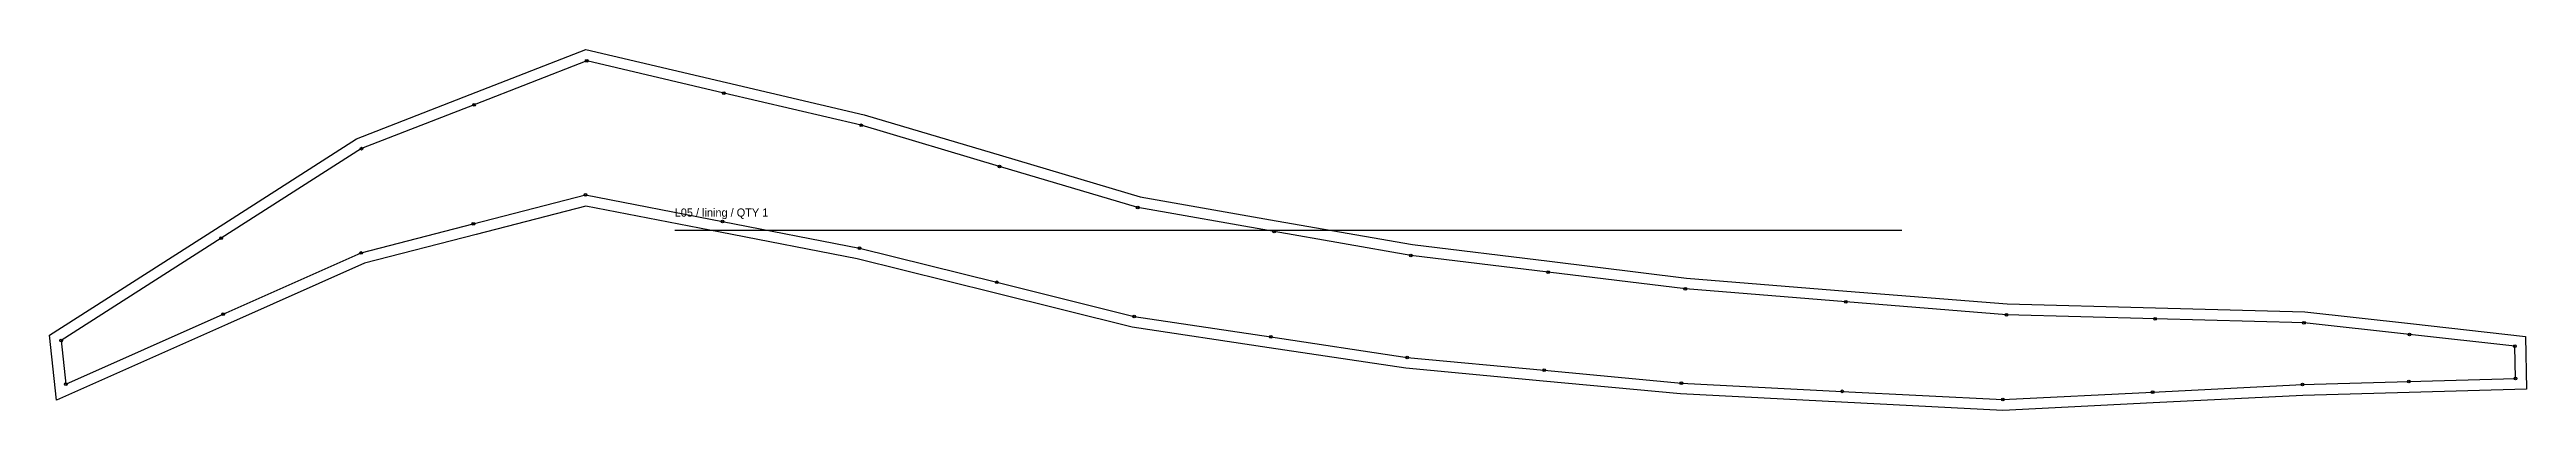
# Model space of a CAD drawing. Header units: millimetres. Extents: x -13 to 2712, y -12 to 386.
import ezdxf

# ---------------------------------------------------------------- set-up
doc = ezdxf.new("R2010")
doc.units = ezdxf.units.MM
for name, color, linetype in [('CUT', 7, 'Continuous'), ('GRAIN', 3, 'Continuous'), ('ID', 7, 'Continuous'), ('NOTCH', 1, 'Continuous'), ('SEW', 5, 'Continuous')]:
    doc.layers.add(name, color=color, linetype=linetype)

msp = doc.modelspace()

# ---------------------------------------------------------------- linework, layer by layer
at = {"layer": 'CUT'}
msp.add_lwpolyline([(-5, -0.6), (-12.7, 71.1), (169.7, 187.8), (324.8, 287.1), (449.8, 335.9), (577.2, 385.6), (731.9, 349.2), (883.3, 313.7), (1035.6, 268.3), (1187, 223.3), (1336.5, 197), (1486.4, 170.7), (1637.1, 152.3), (1787.8, 133.9), (1964.2, 119.6), (2140.5, 105.3), (2303.8, 101), (2467.9, 96.7), (2584.4, 83.7), (2710.7, 69.6), (2711.8, 11.6), (2582.9, 8), (2465.9, 4.7), (2301.2, -3.6), (2135.8, -12), (1958.4, -2.9), (1781.4, 6.2), (1630.2, 20.4), (1479, 34.6), (1328.7, 57.2), (1178.1, 79.8), (1026.4, 117.6), (875.5, 155.1), (725.1, 184.4), (577.2, 213.2), (456.4, 181.9), (333.9, 150.1), (183.2, 83.1)], close=True, dxfattribs=at)
at = {"layer": 'GRAIN'}
msp.add_line((674.9, 186.5), (2024.7, 186.5), dxfattribs=at)
at = {"layer": 'NOTCH'}
for centre in [(578.1, 373.1), (729.1, 337.6), (454.2, 324.7), (880.2, 302.1), (330.3, 276.4), (1032.2, 256.8), (576.8, 225.5), (453.4, 193.5), (727.4, 196.2), (1184.2, 211.6), (176.1, 177.7), (878.1, 166.8), (1334.4, 185.2), (329.9, 161.5), (1484.7, 158.8), (1635.6, 140.4), (1029.3, 129.2), (1786.6, 121.9), (1963.2, 107.6), (178.4, 94.1), (1180.4, 91.5), (2139.9, 93.3), (2303.5, 89), (2467.1, 84.7), (0, 65), (1330.5, 69), (2583, 71.8), (2698.9, 58.8), (1480.5, 46.5), (1631.4, 32.3), (5.2, 17.1), (1782.2, 18.1), (1959, 9.1), (2135.8, 0), (2300.6, 8.3), (2465.5, 16.7), (2582.5, 20), (2699.6, 23.3)]:
    msp.add_circle(centre, 1.5, dxfattribs=at)
at = {"layer": 'SEW'}
msp.add_lwpolyline([(5.2, 17.1), (178.4, 94.1), (329.9, 161.5), (453.4, 193.5), (576.8, 225.5), (727.4, 196.2), (878.1, 166.8), (1029.3, 129.2), (1180.4, 91.5), (1330.5, 69), (1480.5, 46.5), (1631.4, 32.3), (1782.2, 18.1), (1959, 9.1), (2135.8, 0), (2300.6, 8.3), (2465.5, 16.7), (2582.5, 20), (2699.6, 23.3), (2698.9, 58.8), (2583, 71.8), (2467.1, 84.7), (2303.5, 89), (2139.9, 93.3), (1963.2, 107.6), (1786.6, 121.9), (1635.6, 140.4), (1484.7, 158.8), (1334.4, 185.2), (1184.2, 211.6), (1032.2, 256.8), (880.2, 302.1), (729.1, 337.6), (578.1, 373.1), (454.2, 324.7), (330.3, 276.4), (176.1, 177.7), (0, 65)], close=True, dxfattribs=at)

# ---------------------------------------------------------------- texts
at = {"layer": 'ID'}
msp.add_text('L05 / lining / QTY 1', height=9, dxfattribs=at).set_placement((674.9, 201.5))

doc.saveas('drawing.dxf')
